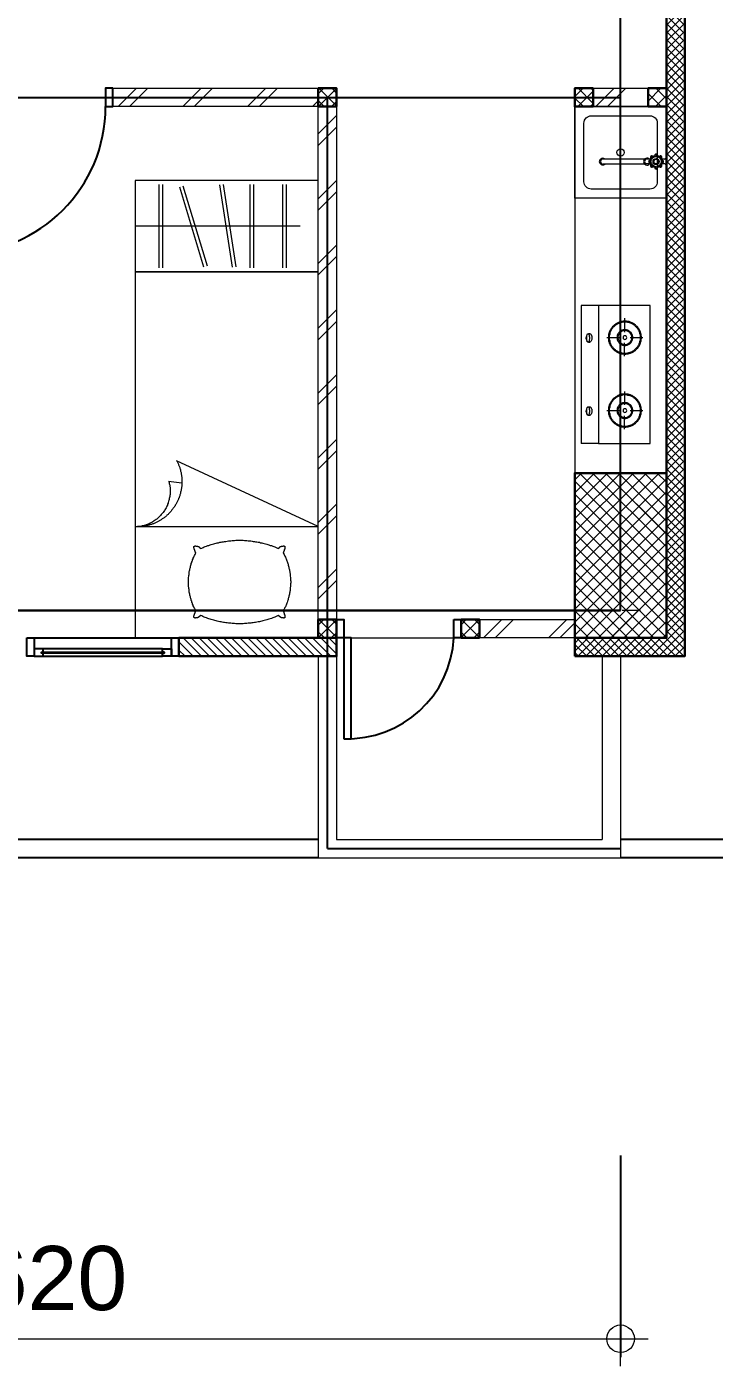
# Model space of a CAD drawing. Header units: millimetres. Extents: x -324 to 75, y -297 to 74.
# Drawn here: x -49.27 to -45.52, y -3.78 to 3.53 of the extents above; entities that cross this region are included whole.
import ezdxf

# ---------------------------------------------------------------- set-up
doc = ezdxf.new("R2010")
doc.units = ezdxf.units.MM
doc.linetypes.add('DASHDOT', pattern=[1, 0.5, -0.25, 0, -0.25])
doc.layers.get('defpoints').update_dxf_attribs({"color": 1})
for name, color, linetype, lineweight in [('ars', 11, 'Continuous', 0), ('KOL', 1, 'Continuous', 30), ('KOLOM', 4, 'Continuous', 9), ('lan', 7, 'Continuous', 15), ('NOT', 7, 'Continuous', 20), ('SANITAIR', 15, 'Continuous', 9), ('tem', 5, 'Continuous', 20), ('u', 6, 'Continuous', 20)]:
    doc.layers.add(name, color=color, linetype=linetype, lineweight=lineweight)
doc.layers.add('as', color=1, linetype='Continuous', plot=False)
doc.layers.add('Kusen', color=30, linetype='Continuous')
doc.styles.get("Standard").update_dxf_attribs({"font": 'arial.ttf'})
doc.dimstyles.new('sk-100', dxfattribs={"dimtxt": 0.35, "dimasz": 0.15, "dimexe": 0.1, "dimexo": 0, "dimgap": 0.15, "dimtad": 1, "dimdec": 0, "dimlfac": 100, "dimzin": 0, "dimdsep": 46, "dimtxsty": 'Standard', "dimblk": 'BULAT', "dimcen": 0.09, "dimclrd": 256, "dimclre": 256, "dimclrt": 256, "dimadec": 0, "dimazin": 0, "dimtfac": 1, "dimtdec": 0, "dimtofl": 0, "dimtmove": 0, "dimatfit": 3, "dimldrblk": 'BULAT', "dimfxl": 1, "dimtolj": 1, "dimtzin": 0, "dimlwd": -1, "dimarcsym": 0})

# ---------------------------------------------------------------- blocks, each defined once
blk = doc.blocks.new('k3')
at = {"layer": 'ars'}
h = blk.add_hatch(dxfattribs=at)
h.set_pattern_fill('_USER', color=256, scale=0.05, angle=45, double=1, pattern_type=0)
h.set_pattern_definition([(45, (0, -5.05), (-0.03535534, 0.03535534), []), (135, (0, -5.05), (-0.03535534, -0.03535534), [])])
h.paths.add_polyline_path([(-0.25, -0.45), (0.25, -0.45), (0.25, 0.45), (-0.25, 0.45)])
at = {"layer": 'KOL'}
blk.add_lwpolyline([(-0.25, -0.45), (0.25, -0.45), (0.25, 0.45), (-0.25, 0.45)], close=True, dxfattribs=at)
blk = doc.blocks.new('T. J2')
at = {"layer": 'Kusen'}
for p, q in [((-0.3692, 0.1), (0.2808, 0.1)), ((-0.4192, 0), (0.3308, 0)), ((0.2808, 0.06), (-0.3692, 0.06))]:
    blk.add_line(p, q, dxfattribs=at)
for points in [[(-0.4592, 0), (-0.4192, 0), (-0.4192, 0.1), (-0.4592, 0.1)], [(0.3308, 0), (0.3708, 0), (0.3708, 0.1), (0.3308, 0.1)]]:
    blk.add_lwpolyline(points, close=True, dxfattribs=at)
for points in [[(-0.3692, 0.0775), (-0.3692, 0.06), (-0.4192, 0.06), (-0.4192, 0.1), (-0.3692, 0.1), (-0.3692, 0.0825), (-0.3792, 0.0825), (-0.3792, 0.0775), (-0.3692, 0.0775)], [(0.2808, 0.0775), (0.2808, 0.06), (0.3308, 0.06), (0.3308, 0.1), (0.2808, 0.1), (0.2808, 0.0825), (0.2908, 0.0825), (0.2908, 0.0775), (0.2808, 0.0775)]]:
    blk.add_lwpolyline(points, dxfattribs=at)
at = {"layer": 'Kusen', "color": 141}
blk.add_lwpolyline([(-0.3792, 0.0775), (0.2908, 0.0775), (0.2908, 0.0825), (-0.3792, 0.0825)], close=True, dxfattribs=at)
blk = doc.blocks.new('K 10.10')
at = {"layer": 'ars'}
h = blk.add_hatch(dxfattribs=at)
h.set_pattern_fill('_USER', color=256, scale=0.05, angle=45, double=1, pattern_type=0)
h.set_pattern_definition([(45, (0, 0), (-0.035355339, 0.035355339), []), (135, (0, 0), (-0.035355339, -0.035355339), [])])
h.paths.add_polyline_path([(1560.5383, 1380.4069), (1560.6383, 1380.4069), (1560.6383, 1380.5069), (1560.5383, 1380.5069)])
at = {"layer": 'KOL'}
blk.add_lwpolyline([(1560.5383, 1380.4069), (1560.6383, 1380.4069), (1560.6383, 1380.5069), (1560.5383, 1380.5069)], close=True, dxfattribs=at)
blk = doc.blocks.new('P.60')
at = {"layer": 'Kusen'}
for points in [[(1472.8348, 997.5354), (1472.8748, 997.5354), (1472.8748, 997.4354), (1472.8348, 997.4354)], [(1473.4748, 997.5354), (1473.5148, 997.5354), (1473.5148, 997.4354), (1473.4748, 997.4354)], [(1472.8748, 996.8854), (1472.9148, 996.8854), (1472.9148, 997.4354), (1472.8748, 997.4354)]]:
    blk.add_lwpolyline(points, close=True, dxfattribs=at)
blk.add_arc((1472.8948, 997.4658), 0.5808, 268.02661, 356.99428, dxfattribs=at)
blk = doc.blocks.new('P.80')
at = {"layer": 'Kusen'}
for points in [[(-69.8094, -74.8368), (-69.7694, -74.8368), (-69.7694, -74.0368), (-69.8094, -74.0368)], [(-70.6094, -74.9368), (-70.5694, -74.9368), (-70.5694, -74.8368), (-70.6094, -74.8368)], [(-69.7694, -74.9368), (-69.7294, -74.9368), (-69.7294, -74.8368), (-69.7694, -74.8368)]]:
    blk.add_lwpolyline(points, close=True, dxfattribs=at)
blk.add_arc((-69.7694, -74.8368), 0.8, 90, 180, dxfattribs=at)
blk = doc.blocks.new('KRAN DPR ATAS')
for p, q in [((-0.0289, 0), (0.0289, 0)), ((-0.0289, 0), (-0.0289, -0.0021)), ((0.0289, 0), (0.0289, -0.0021)), ((-0.0275, -0.0035), (0.0275, -0.0035)), ((-0.0127, -0.0092), (-0.0127, -0.0252)), ((0.0127, -0.0092), (0.0127, -0.0252)), ((-0.014, -0.1188), (-0.014, -0.3457)), ((-0.0127, -0.0877), (-0.0127, -0.1101)), ((0.0127, -0.0877), (0.0127, -0.1101)), ((0.014, -0.1188), (0.014, -0.3457))]:
    blk.add_line(p, q)
for radius in [0.0338, 0.0279, 0.0166, 0.0138, 0.0123]:
    blk.add_circle((0, -0.0564), radius)
for centre, radius, start, end in [((-0.0338, -0.0564), 0.00706, 84.00203, 275.99797), ((-0.0315, -0.0564), 0.00706, 103.11888, 256.88112), ((-0.0239, -0.0326), 0.00706, 39.00203, 230.99797), ((-0.0222, -0.0342), 0.00706, 58.11888, 211.88112), ((-0.0275, -0.0021), 0.00141, 180, 270), ((-0.0183, -0.0092), 0.00564, 0, 90), ((-0.0009, -0.0214), 0.00884, 254.902, 254.902), ((0, -0.0227), 0.00706, 354.00203, 185.99797), ((0, -0.025), 0.00706, 13.11888, 166.88112), ((0.0183, -0.0092), 0.00564, 90, 180), ((0.0239, -0.0326), 0.00706, 309.00203, 140.99797), ((0.0222, -0.0342), 0.00706, 328.11888, 121.88112), ((0.0275, -0.0021), 0.00141, 270, 0), ((0.0338, -0.0564), 0.00706, 264.00203, 95.99797), ((0.0315, -0.0564), 0.00706, 283.11888, 76.88112), ((-0.0239, -0.0803), 0.00706, 129.00203, 320.99797), ((-0.0222, -0.0787), 0.00706, 148.11888, 301.88112), ((0, -0.1058), 0.0191, 134.71101, 45.28899), ((0, -0.1058), 0.0134, 198.67172, 270), ((0, -0.0902), 0.00706, 174.00203, 5.99797), ((0, -0.0879), 0.00706, 193.11888, 346.88112), ((0, -0.1058), 0.0134, 270, 341.32828), ((0.0239, -0.0803), 0.00706, 219.00203, 50.99797), ((0.0222, -0.0787), 0.00706, 238.11888, 31.88112), ((0, -0.3457), 0.0178, 141.82775, 38.17225), ((0, -0.3484), 0.0178, 175.66412, 4.33588), ((0, -0.3457), 0.014, 180, 0)]:
    blk.add_arc(centre, radius, start, end)
blk = doc.blocks.new('KOMPOR')
for points in [[(0, 0.3765), (0, -0.3765)], [(0.0944, 0.3765), (0, 0.3765)], [(0.3765, 0.3765), (0.0944, 0.3765)], [(0.0944, 0.3765), (0.0944, -0.3765)], [(0.3765, -0.3765), (0.3765, 0.3765)], [(0.2373, 0.3063), (0.2373, 0.2312)], [(0.0436, 0.2228), (0.0472, 0.2228), (0.0496, 0.2215), (0.0533, 0.2191), (0.0545, 0.2155), (0.0557, 0.2119), (0.0581, 0.2094), (0.0593, 0.2046), (0.0593, 0.1998), (0.0593, 0.1949), (0.0593, 0.1901), (0.0569, 0.1864), (0.0557, 0.1828), (0.0533, 0.1792), (0.0508, 0.178), (0.0484, 0.1755), (0.046, 0.1743), (0.0424, 0.1743), (0.04, 0.1755), (0.0375, 0.178), (0.0339, 0.1792), (0.0327, 0.1828), (0.0315, 0.1864), (0.0291, 0.1901), (0.0278, 0.1949), (0.0278, 0.1998), (0.0291, 0.2046), (0.0303, 0.2094), (0.0315, 0.2119), (0.0339, 0.2155), (0.0351, 0.2191), (0.0375, 0.2215), (0.0412, 0.2228), (0.0436, 0.2228)], [(0.0375, 0.2215), (0.04, 0.2215), (0.04, 0.2203), (0.0424, 0.2179), (0.0436, 0.2155), (0.0448, 0.2119), (0.0448, 0.2082), (0.046, 0.2034), (0.046, 0.1998), (0.046, 0.1961), (0.046, 0.1913), (0.0448, 0.1877), (0.0436, 0.184), (0.0436, 0.1816), (0.0412, 0.178), (0.04, 0.1768), (0.0387, 0.1755), (0.0375, 0.1755), (0.0351, 0.1768), (0.0339, 0.178), (0.0327, 0.1816), (0.0315, 0.184), (0.0315, 0.1877), (0.0303, 0.1913), (0.0303, 0.1961), (0.0303, 0.1998), (0.0303, 0.2034), (0.0315, 0.2082), (0.0315, 0.2119), (0.0327, 0.2155), (0.0339, 0.2179), (0.0351, 0.2203), (0.0363, 0.2215), (0.0375, 0.2215)], [(0.2385, 0.2906), (0.2337, 0.2906), (0.23, 0.2906), (0.2252, 0.2893), (0.2203, 0.2893), (0.2167, 0.2881), (0.2119, 0.2869), (0.2082, 0.2857), (0.2034, 0.2833), (0.1998, 0.2821), (0.1961, 0.2797), (0.1925, 0.2772), (0.1889, 0.276), (0.1852, 0.2724), (0.1816, 0.27), (0.178, 0.2676), (0.1755, 0.2639), (0.1719, 0.2615), (0.1695, 0.2579), (0.1671, 0.2542), (0.1634, 0.2506), (0.1622, 0.247), (0.1598, 0.2433), (0.1574, 0.2397), (0.1562, 0.2361), (0.1538, 0.2312), (0.1525, 0.2276), (0.1513, 0.2228), (0.1501, 0.2191), (0.1501, 0.2143), (0.1489, 0.2094), (0.1489, 0.2058), (0.1489, 0.201), (0.1489, 0.1961), (0.1489, 0.1913), (0.1501, 0.1864), (0.1501, 0.1828), (0.1513, 0.178), (0.1525, 0.1743), (0.1538, 0.1695), (0.1562, 0.1659), (0.1574, 0.161), (0.1598, 0.1574), (0.1622, 0.1538), (0.1634, 0.1501), (0.1671, 0.1465), (0.1695, 0.1429), (0.1719, 0.1404), (0.1755, 0.1368), (0.178, 0.1344), (0.1816, 0.1308), (0.1852, 0.1283), (0.1889, 0.1259), (0.1925, 0.1235), (0.1961, 0.1211), (0.1998, 0.1199), (0.2034, 0.1174), (0.2082, 0.1162), (0.2119, 0.115), (0.2167, 0.1138), (0.2203, 0.1126), (0.2252, 0.1114), (0.23, 0.1114), (0.2337, 0.1102), (0.2385, 0.1102), (0.2433, 0.1102), (0.2482, 0.1114), (0.253, 0.1114), (0.2567, 0.1126), (0.2615, 0.1138), (0.2651, 0.115), (0.27, 0.1162), (0.2736, 0.1174), (0.2785, 0.1199), (0.2821, 0.1211), (0.2857, 0.1235), (0.2893, 0.1259), (0.293, 0.1283), (0.2966, 0.1308), (0.299, 0.1344), (0.3027, 0.1368), (0.3051, 0.1404), (0.3087, 0.1429), (0.3111, 0.1465), (0.3136, 0.1501), (0.316, 0.1538), (0.3184, 0.1574), (0.3196, 0.161), (0.322, 0.1659), (0.3232, 0.1695), (0.3245, 0.1743), (0.3257, 0.178), (0.3269, 0.1828), (0.3281, 0.1864), (0.3281, 0.1913), (0.3293, 0.1961), (0.3293, 0.201), (0.3293, 0.2058), (0.3281, 0.2094), (0.3281, 0.2143), (0.3269, 0.2191), (0.3257, 0.2228), (0.3245, 0.2276), (0.3232, 0.2312), (0.322, 0.2361), (0.3196, 0.2397), (0.3184, 0.2433), (0.316, 0.247), (0.3136, 0.2506), (0.3111, 0.2542), (0.3087, 0.2579), (0.3051, 0.2615), (0.3027, 0.2639), (0.299, 0.2676), (0.2966, 0.27), (0.293, 0.2724), (0.2893, 0.276), (0.2857, 0.2772), (0.2821, 0.2797), (0.2785, 0.2821), (0.2736, 0.2833), (0.27, 0.2857), (0.2651, 0.2869), (0.2615, 0.2881), (0.2567, 0.2893), (0.253, 0.2893), (0.2482, 0.2906), (0.2433, 0.2906), (0.2385, 0.2906)], [(0.2385, 0.2857), (0.2349, 0.2857), (0.23, 0.2857), (0.2264, 0.2845), (0.2215, 0.2833), (0.2179, 0.2833), (0.2131, 0.2821), (0.2094, 0.2809), (0.2058, 0.2785), (0.2022, 0.2772), (0.1985, 0.2748), (0.1949, 0.2736), (0.1913, 0.2712), (0.1877, 0.2688), (0.1852, 0.2663), (0.1816, 0.2639), (0.1792, 0.2603), (0.1755, 0.2579), (0.1731, 0.2542), (0.1707, 0.2518), (0.1683, 0.2482), (0.1659, 0.2446), (0.1646, 0.2409), (0.1622, 0.2373), (0.161, 0.2337), (0.1586, 0.23), (0.1574, 0.2264), (0.1562, 0.2215), (0.1562, 0.2179), (0.155, 0.2131), (0.1538, 0.2094), (0.1538, 0.2046), (0.1538, 0.201), (0.1538, 0.1961), (0.1538, 0.1925), (0.155, 0.1877), (0.1562, 0.184), (0.1562, 0.1792), (0.1574, 0.1755), (0.1586, 0.1719), (0.161, 0.1671), (0.1622, 0.1634), (0.1646, 0.1598), (0.1659, 0.1562), (0.1683, 0.1525), (0.1707, 0.1501), (0.1731, 0.1465), (0.1755, 0.1441), (0.1792, 0.1404), (0.1816, 0.138), (0.1852, 0.1356), (0.1877, 0.132), (0.1913, 0.1308), (0.1949, 0.1283), (0.1985, 0.1259), (0.2022, 0.1235), (0.2058, 0.1223), (0.2094, 0.1211), (0.2131, 0.1199), (0.2179, 0.1186), (0.2215, 0.1174), (0.2264, 0.1162), (0.23, 0.1162), (0.2349, 0.1162), (0.2385, 0.1162), (0.2433, 0.1162), (0.247, 0.1162), (0.2518, 0.1162), (0.2554, 0.1174), (0.2603, 0.1186), (0.2639, 0.1199), (0.2676, 0.1211), (0.2724, 0.1223), (0.276, 0.1235), (0.2797, 0.1259), (0.2833, 0.1283), (0.2869, 0.1308), (0.2893, 0.132), (0.293, 0.1356), (0.2954, 0.138), (0.299, 0.1404), (0.3015, 0.1441), (0.3039, 0.1465), (0.3075, 0.1501), (0.3087, 0.1525), (0.3111, 0.1562), (0.3136, 0.1598), (0.316, 0.1634), (0.3172, 0.1671), (0.3184, 0.1719), (0.3196, 0.1755), (0.3208, 0.1792), (0.322, 0.184), (0.3232, 0.1877), (0.3232, 0.1925), (0.3232, 0.1961), (0.3232, 0.201), (0.3232, 0.2046), (0.3232, 0.2094), (0.3232, 0.2131), (0.322, 0.2179), (0.3208, 0.2215), (0.3196, 0.2264), (0.3184, 0.23), (0.3172, 0.2337), (0.316, 0.2373), (0.3136, 0.2409), (0.3111, 0.2446), (0.3087, 0.2482), (0.3075, 0.2518), (0.3039, 0.2542), (0.3015, 0.2579), (0.299, 0.2603), (0.2954, 0.2639), (0.293, 0.2663), (0.2893, 0.2688), (0.2869, 0.2712), (0.2833, 0.2736), (0.2797, 0.2748), (0.276, 0.2772), (0.2724, 0.2785), (0.2676, 0.2809), (0.2639, 0.2821), (0.2603, 0.2833), (0.2554, 0.2833), (0.2518, 0.2845), (0.247, 0.2857), (0.2433, 0.2857), (0.2385, 0.2857)], [(0.2385, 0.2433), (0.2349, 0.2433), (0.23, 0.2433), (0.2264, 0.2421), (0.2215, 0.2409), (0.2179, 0.2385), (0.2143, 0.2361), (0.2119, 0.2337), (0.2082, 0.2312), (0.2058, 0.2276), (0.2034, 0.2252), (0.201, 0.2215), (0.1985, 0.2179), (0.1973, 0.2131), (0.1961, 0.2094), (0.1961, 0.2046), (0.1961, 0.201), (0.1961, 0.1961), (0.1961, 0.1925), (0.1973, 0.1877), (0.1985, 0.184), (0.201, 0.1804), (0.2034, 0.1768), (0.2058, 0.1731), (0.2082, 0.1707), (0.2119, 0.1671), (0.2143, 0.1646), (0.2179, 0.1622), (0.2215, 0.161), (0.2264, 0.1598), (0.23, 0.1586), (0.2349, 0.1574), (0.2385, 0.1574), (0.2433, 0.1574), (0.247, 0.1586), (0.2518, 0.1598), (0.2554, 0.161), (0.2591, 0.1622), (0.2627, 0.1646), (0.2663, 0.1671), (0.2688, 0.1707), (0.2724, 0.1731), (0.2748, 0.1768), (0.2772, 0.1804), (0.2785, 0.184), (0.2797, 0.1877), (0.2809, 0.1925), (0.2821, 0.1961), (0.2821, 0.201), (0.2821, 0.2046), (0.2809, 0.2094), (0.2797, 0.2131), (0.2785, 0.2179), (0.2772, 0.2215), (0.2748, 0.2252), (0.2724, 0.2276), (0.2688, 0.2312), (0.2663, 0.2337), (0.2627, 0.2361), (0.2591, 0.2385), (0.2554, 0.2409), (0.2518, 0.2421), (0.247, 0.2433), (0.2433, 0.2433), (0.2385, 0.2433)], [(0.2385, 0.2385), (0.2349, 0.2385), (0.2312, 0.2373), (0.2276, 0.2373), (0.224, 0.2361), (0.2203, 0.2337), (0.2179, 0.2324), (0.2143, 0.23), (0.2119, 0.2276), (0.2094, 0.2252), (0.207, 0.2215), (0.2058, 0.2191), (0.2034, 0.2155), (0.2022, 0.2119), (0.2022, 0.2082), (0.201, 0.2046), (0.201, 0.201), (0.201, 0.1973), (0.2022, 0.1925), (0.2022, 0.1889), (0.2034, 0.1864), (0.2058, 0.1828), (0.207, 0.1792), (0.2094, 0.1768), (0.2119, 0.1743), (0.2143, 0.1719), (0.2179, 0.1695), (0.2203, 0.1671), (0.224, 0.1659), (0.2276, 0.1646), (0.2312, 0.1634), (0.2349, 0.1634), (0.2385, 0.1622), (0.2421, 0.1634), (0.247, 0.1634), (0.2506, 0.1646), (0.253, 0.1659), (0.2567, 0.1671), (0.2603, 0.1695), (0.2627, 0.1719), (0.2651, 0.1743), (0.2676, 0.1768), (0.27, 0.1792), (0.2724, 0.1828), (0.2736, 0.1864), (0.2748, 0.1889), (0.276, 0.1925), (0.276, 0.1973), (0.2772, 0.201), (0.276, 0.2046), (0.276, 0.2082), (0.2748, 0.2119), (0.2736, 0.2155), (0.2724, 0.2191), (0.27, 0.2215), (0.2676, 0.2252), (0.2651, 0.2276), (0.2627, 0.23), (0.2603, 0.2324), (0.2567, 0.2337), (0.253, 0.2361), (0.2506, 0.2373), (0.247, 0.2373), (0.2421, 0.2385), (0.2385, 0.2385)], [(0.1404, 0.201), (0.207, 0.201)], [(0.2385, 0.2107), (0.2349, 0.2094), (0.2312, 0.2082), (0.23, 0.2046), (0.2288, 0.201), (0.23, 0.1961), (0.2312, 0.1937), (0.2349, 0.1913), (0.2385, 0.1901), (0.2433, 0.1913), (0.2458, 0.1937), (0.2482, 0.1961), (0.2494, 0.201), (0.2482, 0.2046), (0.2458, 0.2082), (0.2433, 0.2094), (0.2385, 0.2107)], [(0.2373, 0.0993), (0.2373, 0.1719)], [(0.3366, 0.1998), (0.2676, 0.1998)], [(0.2385, -0.1077), (0.2337, -0.1077), (0.23, -0.1077), (0.2252, -0.109), (0.2203, -0.109), (0.2167, -0.1102), (0.2119, -0.1114), (0.2082, -0.1126), (0.2034, -0.115), (0.1998, -0.1162), (0.1961, -0.1186), (0.1925, -0.1211), (0.1889, -0.1235), (0.1852, -0.1259), (0.1816, -0.1283), (0.178, -0.1308), (0.1755, -0.1344), (0.1719, -0.1368), (0.1695, -0.1404), (0.1671, -0.1441), (0.1634, -0.1477), (0.1622, -0.1513), (0.1598, -0.155), (0.1574, -0.1586), (0.1562, -0.1622), (0.1538, -0.1671), (0.1525, -0.1707), (0.1513, -0.1755), (0.1501, -0.1792), (0.1501, -0.184), (0.1489, -0.1889), (0.1489, -0.1925), (0.1489, -0.1973), (0.1489, -0.2022), (0.1489, -0.207), (0.1501, -0.2119), (0.1501, -0.2155), (0.1513, -0.2203), (0.1525, -0.224), (0.1538, -0.2288), (0.1562, -0.2324), (0.1574, -0.2373), (0.1598, -0.2409), (0.1622, -0.2446), (0.1634, -0.2482), (0.1671, -0.2518), (0.1695, -0.2554), (0.1719, -0.2579), (0.1755, -0.2615), (0.178, -0.2639), (0.1816, -0.2676), (0.1852, -0.27), (0.1889, -0.2724), (0.1925, -0.2748), (0.1961, -0.2772), (0.1998, -0.2785), (0.2034, -0.2809), (0.2082, -0.2821), (0.2119, -0.2833), (0.2167, -0.2845), (0.2203, -0.2857), (0.2252, -0.2869), (0.23, -0.2869), (0.2337, -0.2881), (0.2385, -0.2881), (0.2433, -0.2881), (0.2482, -0.2869), (0.253, -0.2869), (0.2567, -0.2857), (0.2615, -0.2845), (0.2651, -0.2833), (0.27, -0.2821), (0.2736, -0.2809), (0.2785, -0.2785), (0.2821, -0.2772), (0.2857, -0.2748), (0.2893, -0.2724), (0.293, -0.27), (0.2966, -0.2676), (0.299, -0.2639), (0.3027, -0.2615), (0.3051, -0.2579), (0.3087, -0.2554), (0.3111, -0.2518), (0.3136, -0.2482), (0.316, -0.2446), (0.3184, -0.2409), (0.3196, -0.2373), (0.322, -0.2324), (0.3232, -0.2288), (0.3245, -0.224), (0.3257, -0.2203), (0.3269, -0.2155), (0.3281, -0.2119), (0.3281, -0.207), (0.3293, -0.2022), (0.3293, -0.1973), (0.3293, -0.1925), (0.3281, -0.1889), (0.3281, -0.184), (0.3269, -0.1792), (0.3257, -0.1755), (0.3245, -0.1707), (0.3232, -0.1671), (0.322, -0.1622), (0.3196, -0.1586), (0.3184, -0.155), (0.316, -0.1513), (0.3136, -0.1477), (0.3111, -0.1441), (0.3087, -0.1404), (0.3051, -0.1368), (0.3027, -0.1344), (0.299, -0.1308), (0.2966, -0.1283), (0.293, -0.1259), (0.2893, -0.1235), (0.2857, -0.1211), (0.2821, -0.1186), (0.2785, -0.1162), (0.2736, -0.115), (0.27, -0.1126), (0.2651, -0.1114), (0.2615, -0.1102), (0.2567, -0.109), (0.253, -0.109), (0.2482, -0.1077), (0.2433, -0.1077), (0.2385, -0.1077)], [(0.2385, -0.1126), (0.2349, -0.1126), (0.23, -0.1126), (0.2264, -0.1138), (0.2215, -0.115), (0.2179, -0.115), (0.2131, -0.1162), (0.2094, -0.1174), (0.2058, -0.1199), (0.2022, -0.1211), (0.1985, -0.1235), (0.1949, -0.1247), (0.1913, -0.1271), (0.1877, -0.1295), (0.1852, -0.132), (0.1816, -0.1344), (0.1792, -0.138), (0.1755, -0.1404), (0.1731, -0.1441), (0.1707, -0.1465), (0.1683, -0.1501), (0.1659, -0.1538), (0.1646, -0.1574), (0.1622, -0.161), (0.161, -0.1646), (0.1586, -0.1683), (0.1574, -0.1719), (0.1562, -0.1768), (0.1562, -0.1804), (0.155, -0.1852), (0.1538, -0.1889), (0.1538, -0.1937), (0.1538, -0.1973), (0.1538, -0.2022), (0.1538, -0.2058), (0.155, -0.2107), (0.1562, -0.2143), (0.1562, -0.2191), (0.1574, -0.2228), (0.1586, -0.2264), (0.161, -0.2312), (0.1622, -0.2349), (0.1646, -0.2385), (0.1659, -0.2421), (0.1683, -0.2458), (0.1707, -0.2482), (0.1731, -0.2518), (0.1755, -0.2554), (0.1792, -0.2579), (0.1816, -0.2603), (0.1852, -0.2627), (0.1877, -0.2663), (0.1913, -0.2688), (0.1949, -0.27), (0.1985, -0.2724), (0.2022, -0.2748), (0.2058, -0.276), (0.2094, -0.2772), (0.2131, -0.2785), (0.2179, -0.2797), (0.2215, -0.2809), (0.2264, -0.2821), (0.23, -0.2821), (0.2349, -0.2821), (0.2385, -0.2833), (0.2433, -0.2821), (0.247, -0.2821), (0.2518, -0.2821), (0.2554, -0.2809), (0.2603, -0.2797), (0.2639, -0.2785), (0.2676, -0.2772), (0.2724, -0.276), (0.276, -0.2748), (0.2797, -0.2724), (0.2833, -0.27), (0.2869, -0.2688), (0.2893, -0.2663), (0.293, -0.2627), (0.2954, -0.2603), (0.299, -0.2579), (0.3015, -0.2554), (0.3039, -0.2518), (0.3075, -0.2482), (0.3087, -0.2458), (0.3111, -0.2421), (0.3136, -0.2385), (0.316, -0.2349), (0.3172, -0.2312), (0.3184, -0.2264), (0.3196, -0.2228), (0.3208, -0.2191), (0.322, -0.2143), (0.3232, -0.2107), (0.3232, -0.2058), (0.3232, -0.2022), (0.3232, -0.1973), (0.3232, -0.1937), (0.3232, -0.1889), (0.3232, -0.1852), (0.322, -0.1804), (0.3208, -0.1768), (0.3196, -0.1719), (0.3184, -0.1683), (0.3172, -0.1646), (0.316, -0.161), (0.3136, -0.1574), (0.3111, -0.1538), (0.3087, -0.1501), (0.3075, -0.1465), (0.3039, -0.1441), (0.3015, -0.1404), (0.299, -0.138), (0.2954, -0.1344), (0.293, -0.132), (0.2893, -0.1295), (0.2869, -0.1271), (0.2833, -0.1247), (0.2797, -0.1235), (0.276, -0.1211), (0.2724, -0.1199), (0.2676, -0.1174), (0.2639, -0.1162), (0.2603, -0.115), (0.2554, -0.115), (0.2518, -0.1138), (0.247, -0.1126), (0.2433, -0.1126), (0.2385, -0.1126)], [(0.2373, -0.0932), (0.2373, -0.1671)], [(0.0436, -0.1768), (0.0472, -0.1768), (0.0496, -0.178), (0.0533, -0.1804), (0.0545, -0.1828), (0.0557, -0.1864), (0.0581, -0.1901), (0.0593, -0.1949), (0.0593, -0.1985), (0.0593, -0.2034), (0.0593, -0.2082), (0.0569, -0.2119), (0.0557, -0.2167), (0.0533, -0.2191), (0.0508, -0.2215), (0.0484, -0.224), (0.046, -0.224), (0.0424, -0.224), (0.04, -0.224), (0.0375, -0.2215), (0.0339, -0.2191), (0.0327, -0.2167), (0.0315, -0.2119), (0.0291, -0.2082), (0.0278, -0.2034), (0.0278, -0.1985), (0.0291, -0.1949), (0.0303, -0.1901), (0.0315, -0.1864), (0.0339, -0.1828), (0.0351, -0.1804), (0.0375, -0.178), (0.0412, -0.1768), (0.0436, -0.1768)], [(0.0375, -0.1768), (0.04, -0.178), (0.04, -0.1792), (0.0424, -0.1804), (0.0436, -0.1828), (0.0448, -0.1864), (0.0448, -0.1901), (0.046, -0.1949), (0.046, -0.1985), (0.046, -0.2034), (0.046, -0.2082), (0.0448, -0.2107), (0.0436, -0.2155), (0.0436, -0.2179), (0.0412, -0.2203), (0.04, -0.2228), (0.0387, -0.2228), (0.0375, -0.2228), (0.0351, -0.2228), (0.0339, -0.2203), (0.0327, -0.2179), (0.0315, -0.2155), (0.0315, -0.2107), (0.0303, -0.2082), (0.0303, -0.2034), (0.0303, -0.1985), (0.0303, -0.1949), (0.0315, -0.1901), (0.0315, -0.1864), (0.0327, -0.1828), (0.0339, -0.1804), (0.0351, -0.1792), (0.0363, -0.178), (0.0375, -0.1768)], [(0.1404, -0.1973), (0.207, -0.1973)], [(0.2385, -0.155), (0.2349, -0.155), (0.23, -0.155), (0.2264, -0.1562), (0.2215, -0.1574), (0.2179, -0.1598), (0.2143, -0.1622), (0.2119, -0.1646), (0.2082, -0.1671), (0.2058, -0.1707), (0.2034, -0.1731), (0.201, -0.1768), (0.1985, -0.1804), (0.1973, -0.1852), (0.1961, -0.1889), (0.1961, -0.1937), (0.1961, -0.1973), (0.1961, -0.2022), (0.1961, -0.207), (0.1973, -0.2107), (0.1985, -0.2143), (0.201, -0.2179), (0.2034, -0.2215), (0.2058, -0.2252), (0.2082, -0.2288), (0.2119, -0.2312), (0.2143, -0.2337), (0.2179, -0.2361), (0.2215, -0.2373), (0.2264, -0.2385), (0.23, -0.2397), (0.2349, -0.2409), (0.2385, -0.2409), (0.2433, -0.2409), (0.247, -0.2397), (0.2518, -0.2385), (0.2554, -0.2373), (0.2591, -0.2361), (0.2627, -0.2337), (0.2663, -0.2312), (0.2688, -0.2288), (0.2724, -0.2252), (0.2748, -0.2215), (0.2772, -0.2179), (0.2785, -0.2143), (0.2797, -0.2107), (0.2809, -0.207), (0.2821, -0.2022), (0.2821, -0.1973), (0.2821, -0.1937), (0.2809, -0.1889), (0.2797, -0.1852), (0.2785, -0.1804), (0.2772, -0.1768), (0.2748, -0.1731), (0.2724, -0.1707), (0.2688, -0.1671), (0.2663, -0.1646), (0.2627, -0.1622), (0.2591, -0.1598), (0.2554, -0.1574), (0.2518, -0.1562), (0.247, -0.155), (0.2433, -0.155), (0.2385, -0.155)], [(0.2385, -0.1598), (0.2349, -0.1598), (0.2312, -0.161), (0.2276, -0.161), (0.224, -0.1622), (0.2203, -0.1646), (0.2179, -0.1659), (0.2143, -0.1683), (0.2119, -0.1707), (0.2094, -0.1731), (0.207, -0.1768), (0.2058, -0.1792), (0.2034, -0.1828), (0.2022, -0.1864), (0.2022, -0.1901), (0.201, -0.1937), (0.201, -0.1973), (0.201, -0.2022), (0.2022, -0.2058), (0.2022, -0.2094), (0.2034, -0.2131), (0.2058, -0.2155), (0.207, -0.2191), (0.2094, -0.2215), (0.2119, -0.224), (0.2143, -0.2264), (0.2179, -0.2288), (0.2203, -0.2312), (0.224, -0.2324), (0.2276, -0.2337), (0.2312, -0.2349), (0.2349, -0.2349), (0.2385, -0.2361), (0.2421, -0.2349), (0.247, -0.2349), (0.2506, -0.2337), (0.253, -0.2324), (0.2567, -0.2312), (0.2603, -0.2288), (0.2627, -0.2264), (0.2651, -0.224), (0.2676, -0.2215), (0.27, -0.2191), (0.2724, -0.2155), (0.2736, -0.2131), (0.2748, -0.2094), (0.276, -0.2058), (0.276, -0.2022), (0.2772, -0.1973), (0.276, -0.1937), (0.276, -0.1901), (0.2748, -0.1864), (0.2736, -0.1828), (0.2724, -0.1792), (0.27, -0.1768), (0.2676, -0.1731), (0.2651, -0.1707), (0.2627, -0.1683), (0.2603, -0.1659), (0.2567, -0.1646), (0.253, -0.1622), (0.2506, -0.161), (0.247, -0.161), (0.2421, -0.1598), (0.2385, -0.1598)], [(0.2385, -0.1877), (0.2349, -0.1889), (0.2312, -0.1901), (0.23, -0.1937), (0.2288, -0.1973), (0.23, -0.2022), (0.2312, -0.2046), (0.2349, -0.207), (0.2385, -0.2082), (0.2433, -0.207), (0.2458, -0.2046), (0.2482, -0.2022), (0.2494, -0.1973), (0.2482, -0.1937), (0.2458, -0.1901), (0.2433, -0.1889), (0.2385, -0.1877)], [(0.3366, -0.1985), (0.2676, -0.1985)], [(0.2373, -0.299), (0.2373, -0.2264)], [(0.0944, -0.3765), (0, -0.3765)], [(0.0944, -0.3765), (0.3765, -0.3765)]]:
    blk.add_lwpolyline(points)
blk = doc.blocks.new('BED2')
blk.add_lwpolyline([(-0.4994, 1.9988), (0.4994, 1.9988), (0.4994, 0), (-0.4994, 0)], close=True)
for points in [[(0.4994, 1.9988), (0.4994, 0)], [(0.2827, 1.8765), (0.2766, 1.8789), (0.2706, 1.8826), (0.2633, 1.885), (0.2573, 1.8874), (0.2512, 1.8898), (0.2439, 1.8923), (0.2379, 1.8947), (0.2306, 1.8959), (0.2246, 1.8983), (0.2185, 1.9007), (0.2113, 1.9019), (0.2052, 1.9044), (0.1979, 1.9056), (0.1919, 1.9068), (0.1846, 1.9092), (0.1786, 1.9104), (0.1713, 1.9116), (0.1653, 1.9128), (0.158, 1.914), (0.1519, 1.9153), (0.1447, 1.9165), (0.1374, 1.9165), (0.1314, 1.9177), (0.1241, 1.9189), (0.118, 1.9189), (0.1108, 1.9201), (0.1047, 1.9201), (0.0975, 1.9201), (0.0902, 1.9213), (0.0841, 1.9213), (0.0769, 1.9213), (0.0708, 1.9213), (0.0636, 1.9213), (0.0563, 1.9213), (0.0502, 1.9213), (0.043, 1.9201), (0.0369, 1.9201), (0.0297, 1.9201), (0.0224, 1.9189), (0.0163, 1.9189), (0.0091, 1.9177), (0.003, 1.9165), (-0.0042, 1.9165), (-0.0115, 1.9153), (-0.0176, 1.914), (-0.0248, 1.9128), (-0.0309, 1.9116), (-0.0381, 1.9104), (-0.0442, 1.9092), (-0.0515, 1.9068), (-0.0575, 1.9056), (-0.0648, 1.9044), (-0.0708, 1.9019), (-0.0781, 1.9007), (-0.0841, 1.8983), (-0.0902, 1.8959), (-0.0975, 1.8947), (-0.1035, 1.8923), (-0.1108, 1.8898), (-0.1168, 1.8874), (-0.1229, 1.885), (-0.1301, 1.8826), (-0.1362, 1.8789), (-0.1423, 1.8765)], [(-0.1677, 1.8523), (-0.1701, 1.8475), (-0.1725, 1.8426), (-0.1749, 1.8378), (-0.1774, 1.8329), (-0.1798, 1.8293), (-0.1822, 1.8245), (-0.1834, 1.8196), (-0.1858, 1.8148), (-0.187, 1.8099), (-0.1895, 1.8051), (-0.1907, 1.799), (-0.1931, 1.7942), (-0.1943, 1.7893), (-0.1955, 1.7845), (-0.1967, 1.7797), (-0.1979, 1.7748), (-0.1992, 1.77), (-0.2004, 1.7651), (-0.2016, 1.7591), (-0.2028, 1.7542), (-0.204, 1.7494), (-0.204, 1.7446), (-0.2052, 1.7397), (-0.2052, 1.7349), (-0.2064, 1.7288), (-0.2064, 1.724), (-0.2076, 1.7191), (-0.2076, 1.7143), (-0.2076, 1.7082), (-0.2076, 1.7034), (-0.2076, 1.6985), (-0.2088, 1.6937), (-0.2076, 1.6877), (-0.2076, 1.6828), (-0.2076, 1.678), (-0.2076, 1.6731), (-0.2076, 1.6683), (-0.2064, 1.6622), (-0.2064, 1.6574), (-0.2052, 1.6525), (-0.2052, 1.6477), (-0.204, 1.6429), (-0.204, 1.6368), (-0.2028, 1.632), (-0.2016, 1.6271), (-0.2004, 1.6223), (-0.1992, 1.6174), (-0.1979, 1.6126), (-0.1967, 1.6065), (-0.1955, 1.6017), (-0.1943, 1.5969), (-0.1931, 1.592), (-0.1907, 1.5872), (-0.1895, 1.5823), (-0.187, 1.5775), (-0.1858, 1.5726), (-0.1834, 1.5678), (-0.1822, 1.563), (-0.1798, 1.5581), (-0.1774, 1.5533), (-0.1749, 1.5484), (-0.1725, 1.5436), (-0.1701, 1.5387), (-0.1677, 1.5339)], [(-0.1435, 1.8765), (-0.1435, 1.8765), (-0.1435, 1.8765), (-0.1447, 1.8765), (-0.1447, 1.8777), (-0.1447, 1.8789), (-0.1471, 1.8789), (-0.1471, 1.8814), (-0.1495, 1.8814), (-0.1495, 1.8826), (-0.1495, 1.8826), (-0.1495, 1.8838), (-0.1519, 1.8838), (-0.1519, 1.8862), (-0.1556, 1.8862), (-0.1556, 1.8874), (-0.158, 1.8874), (-0.158, 1.8886), (-0.1592, 1.8886), (-0.1592, 1.8886), (-0.1689, 1.8886), (-0.1689, 1.8898), (-0.1701, 1.8898), (-0.1701, 1.891), (-0.1737, 1.891), (-0.1737, 1.8898), (-0.1737, 1.8898), (-0.1737, 1.8886), (-0.1774, 1.8886), (-0.1774, 1.8886), (-0.1774, 1.8886), (-0.1774, 1.8862), (-0.1786, 1.8862), (-0.1786, 1.8789), (-0.1774, 1.8789), (-0.1774, 1.8765), (-0.1774, 1.8765), (-0.1774, 1.8729), (-0.1762, 1.8729), (-0.1762, 1.8705), (-0.1749, 1.8705), (-0.1749, 1.868), (-0.1737, 1.868), (-0.1737, 1.8668), (-0.1737, 1.8668), (-0.1737, 1.8632), (-0.1725, 1.8632), (-0.1725, 1.8608), (-0.1713, 1.8608), (-0.1713, 1.8571), (-0.1713, 1.8571), (-0.1713, 1.8559), (-0.1701, 1.8559), (-0.1701, 1.8547), (-0.1689, 1.8547), (-0.1689, 1.8523), (-0.1677, 1.8523)], [(0.3081, 1.8523), (0.3081, 1.8523), (0.3081, 1.8547), (0.3093, 1.8547), (0.3093, 1.8559), (0.3105, 1.8559), (0.3105, 1.8571), (0.3117, 1.8571), (0.3117, 1.8608), (0.3117, 1.8608), (0.3117, 1.8632), (0.313, 1.8632), (0.313, 1.8668), (0.3142, 1.8668), (0.3142, 1.868), (0.3142, 1.868), (0.3142, 1.8705), (0.3154, 1.8705), (0.3154, 1.8729), (0.3166, 1.8729), (0.3166, 1.8765), (0.3178, 1.8765), (0.3178, 1.8789), (0.3178, 1.8789), (0.3178, 1.8862), (0.3178, 1.8862), (0.3178, 1.8886), (0.3166, 1.8886), (0.3166, 1.8886), (0.3142, 1.8886), (0.3142, 1.8898), (0.313, 1.8898), (0.313, 1.891), (0.3093, 1.891), (0.3093, 1.8898), (0.3081, 1.8898), (0.3081, 1.8886), (0.2996, 1.8886), (0.2996, 1.8886), (0.2972, 1.8886), (0.2972, 1.8874), (0.296, 1.8874), (0.296, 1.8862), (0.2924, 1.8862), (0.2924, 1.8838), (0.29, 1.8838), (0.29, 1.8826), (0.2887, 1.8826), (0.2887, 1.8814), (0.2863, 1.8814), (0.2863, 1.8789), (0.2851, 1.8789), (0.2851, 1.8777), (0.2839, 1.8777), (0.2839, 1.8765), (0.2839, 1.8765), (0.2839, 1.8765), (0.2827, 1.8765)], [(0.3081, 1.5339), (0.3105, 1.5387), (0.313, 1.5436), (0.3154, 1.5484), (0.3178, 1.5533), (0.3202, 1.5581), (0.3226, 1.563), (0.3238, 1.5678), (0.3263, 1.5726), (0.3275, 1.5775), (0.3299, 1.5823), (0.3311, 1.5872), (0.3335, 1.592), (0.3347, 1.5969), (0.336, 1.6017), (0.3372, 1.6065), (0.3384, 1.6126), (0.3396, 1.6174), (0.3408, 1.6223), (0.342, 1.6271), (0.3432, 1.632), (0.3444, 1.6368), (0.3444, 1.6429), (0.3456, 1.6477), (0.3456, 1.6525), (0.3469, 1.6574), (0.3469, 1.6622), (0.3481, 1.6683), (0.3481, 1.6731), (0.3481, 1.678), (0.3481, 1.6828), (0.3493, 1.6889), (0.3493, 1.6937), (0.3493, 1.6985), (0.3481, 1.7034), (0.3481, 1.7082), (0.3481, 1.7143), (0.3481, 1.7191), (0.3469, 1.724), (0.3469, 1.7288), (0.3456, 1.7349), (0.3456, 1.7397), (0.3444, 1.7446), (0.3444, 1.7494), (0.3432, 1.7542), (0.342, 1.7591), (0.3408, 1.7651), (0.3396, 1.77), (0.3384, 1.7748), (0.3372, 1.7797), (0.336, 1.7845), (0.3347, 1.7893), (0.3335, 1.7942), (0.3311, 1.799), (0.3299, 1.8051), (0.3275, 1.8099), (0.3263, 1.8148), (0.3238, 1.8196), (0.3226, 1.8245), (0.3202, 1.8293), (0.3178, 1.8329), (0.3154, 1.8378), (0.313, 1.8426), (0.3105, 1.8475), (0.3081, 1.8523)], [(-0.1677, 1.5339), (-0.1689, 1.5339), (-0.1689, 1.5327), (-0.1701, 1.5327), (-0.1701, 1.5303), (-0.1713, 1.5303), (-0.1713, 1.5278), (-0.1713, 1.5278), (-0.1713, 1.5254), (-0.1725, 1.5254), (-0.1725, 1.523), (-0.1737, 1.523), (-0.1737, 1.5206), (-0.1737, 1.5206), (-0.1737, 1.5182), (-0.1749, 1.5182), (-0.1749, 1.5169), (-0.1762, 1.5169), (-0.1762, 1.5145), (-0.1774, 1.5145), (-0.1774, 1.5097), (-0.1774, 1.5097), (-0.1774, 1.5073), (-0.1786, 1.5073), (-0.1786, 1.5), (-0.1774, 1.5), (-0.1774, 1.4988), (-0.1774, 1.4988), (-0.1774, 1.4976), (-0.1737, 1.4976), (-0.1737, 1.4964), (-0.1737, 1.4964), (-0.1737, 1.4964), (-0.1701, 1.4964), (-0.1701, 1.4964), (-0.1689, 1.4964), (-0.1689, 1.4976), (-0.1592, 1.4976), (-0.1592, 1.4988), (-0.158, 1.4988), (-0.158, 1.5), (-0.1556, 1.5), (-0.1556, 1.5), (-0.1519, 1.5), (-0.1519, 1.5024), (-0.1495, 1.5024), (-0.1495, 1.5048), (-0.1495, 1.5048), (-0.1495, 1.5061), (-0.1471, 1.5061), (-0.1471, 1.5073), (-0.1447, 1.5073), (-0.1447, 1.5085), (-0.1447, 1.5085), (-0.1435, 1.5085), (-0.1435, 1.5097), (-0.1435, 1.5097)], [(-0.1423, 1.5109), (-0.1362, 1.5085), (-0.1289, 1.5048), (-0.1229, 1.5024), (-0.1168, 1.5), (-0.1108, 1.4976), (-0.1035, 1.4952), (-0.0975, 1.4939), (-0.0902, 1.4915), (-0.0841, 1.4891), (-0.0781, 1.4879), (-0.0708, 1.4855), (-0.0648, 1.4843), (-0.0575, 1.4818), (-0.0515, 1.4806), (-0.0442, 1.4794), (-0.0381, 1.477), (-0.0309, 1.4758), (-0.0248, 1.4746), (-0.0176, 1.4734), (-0.0115, 1.4722), (-0.0042, 1.4722), (0.003, 1.4709), (0.0091, 1.4697), (0.0163, 1.4685), (0.0224, 1.4685), (0.0297, 1.4673), (0.0369, 1.4673), (0.043, 1.4673), (0.0502, 1.4661), (0.0563, 1.4661), (0.0636, 1.4661), (0.0708, 1.4661), (0.0769, 1.4661), (0.0841, 1.4661), (0.0902, 1.4661), (0.0975, 1.4673), (0.1047, 1.4673), (0.1108, 1.4673), (0.118, 1.4685), (0.1241, 1.4685), (0.1314, 1.4697), (0.1386, 1.4709), (0.1447, 1.4722), (0.1519, 1.4722), (0.158, 1.4734), (0.1653, 1.4746), (0.1713, 1.4758), (0.1786, 1.477), (0.1846, 1.4794), (0.1919, 1.4806), (0.1979, 1.4818), (0.2052, 1.4843), (0.2113, 1.4855), (0.2185, 1.4879), (0.2246, 1.4891), (0.2306, 1.4915), (0.2379, 1.4939), (0.2439, 1.4952), (0.2512, 1.4976), (0.2573, 1.5), (0.2633, 1.5024), (0.2706, 1.5061), (0.2766, 1.5085), (0.2827, 1.5109)], [(0.2827, 1.5097), (0.2839, 1.5097)], [(0.2839, 1.5097), (0.2839, 1.5085), (0.2839, 1.5085), (0.2839, 1.5085), (0.2851, 1.5085), (0.2851, 1.5073), (0.2863, 1.5073), (0.2863, 1.5061), (0.2887, 1.5061), (0.2887, 1.5048), (0.29, 1.5048), (0.29, 1.5024), (0.2924, 1.5024), (0.2924, 1.5), (0.296, 1.5), (0.296, 1.5), (0.2972, 1.5), (0.2972, 1.4988), (0.2996, 1.4988), (0.2996, 1.4976), (0.3081, 1.4976), (0.3081, 1.4964), (0.3093, 1.4964), (0.3093, 1.4964), (0.313, 1.4964), (0.313, 1.4964), (0.3142, 1.4964), (0.3142, 1.4976), (0.3166, 1.4976), (0.3166, 1.4988), (0.3178, 1.4988), (0.3178, 1.5), (0.3178, 1.5), (0.3178, 1.5073), (0.3178, 1.5073), (0.3178, 1.5097), (0.3166, 1.5097), (0.3166, 1.5145), (0.3154, 1.5145), (0.3154, 1.5169), (0.3142, 1.5169), (0.3142, 1.5182), (0.3142, 1.5182), (0.3142, 1.5206), (0.313, 1.5206), (0.313, 1.523), (0.3117, 1.523), (0.3117, 1.5254), (0.3117, 1.5254), (0.3117, 1.5278), (0.3105, 1.5278), (0.3105, 1.5303), (0.3093, 1.5303), (0.3093, 1.5327), (0.3081, 1.5327), (0.3081, 1.5339), (0.3081, 1.5339)], [(-0.3154, 1.1441), (-0.3142, 1.1501), (-0.313, 1.155), (-0.3117, 1.161), (-0.3105, 1.1659), (-0.3105, 1.1719), (-0.3093, 1.1768), (-0.3093, 1.1828), (-0.3081, 1.1877), (-0.3081, 1.1937), (-0.3081, 1.1998), (-0.3081, 1.2046), (-0.3093, 1.2107), (-0.3093, 1.2155), (-0.3105, 1.2215), (-0.3105, 1.2264), (-0.3117, 1.2324), (-0.313, 1.2373), (-0.3142, 1.2433), (-0.3154, 1.2482), (-0.3166, 1.253), (-0.319, 1.2591), (-0.3202, 1.2639), (-0.3226, 1.2688), (-0.3238, 1.2748), (-0.3263, 1.2797), (-0.3287, 1.2845), (-0.3311, 1.2893), (-0.3347, 1.2942), (-0.3372, 1.299), (-0.3396, 1.3039), (-0.3432, 1.3087), (-0.3469, 1.3136), (-0.3505, 1.3172), (-0.3541, 1.322), (-0.3577, 1.3257), (-0.3614, 1.3305), (-0.365, 1.3341), (-0.3686, 1.3378), (-0.3735, 1.3426), (-0.3771, 1.3462), (-0.3808, 1.3499), (-0.3856, 1.3523), (-0.3904, 1.3559), (-0.3953, 1.3596), (-0.3989, 1.362), (-0.4038, 1.3644), (-0.4086, 1.368), (-0.4134, 1.3705), (-0.4183, 1.3729), (-0.4231, 1.3753), (-0.4292, 1.3777), (-0.434, 1.3789), (-0.4389, 1.3814), (-0.4437, 1.3826), (-0.4498, 1.385), (-0.4546, 1.3862), (-0.4607, 1.3874), (-0.4655, 1.3886), (-0.4715, 1.3898), (-0.4764, 1.3898), (-0.4824, 1.391), (-0.4873, 1.391), (-0.4933, 1.3923), (-0.4994, 1.3923)], [(-0.2718, 1.0315), (-0.2706, 1.0351), (-0.2682, 1.0387), (-0.2669, 1.0424), (-0.2645, 1.046), (-0.2633, 1.0496), (-0.2621, 1.0533), (-0.2609, 1.0581), (-0.2585, 1.0617), (-0.2573, 1.0654), (-0.2561, 1.069), (-0.2548, 1.0726), (-0.2536, 1.0763), (-0.2524, 1.0811), (-0.2512, 1.0847), (-0.2512, 1.0884), (-0.25, 1.092), (-0.2488, 1.0956), (-0.2488, 1.1005), (-0.2476, 1.1041), (-0.2464, 1.1077), (-0.2464, 1.1114), (-0.2464, 1.1162), (-0.2452, 1.1199), (-0.2452, 1.1235), (-0.2452, 1.1283), (-0.2439, 1.132), (-0.2439, 1.1356), (-0.2439, 1.1392), (-0.2439, 1.1441), (-0.2439, 1.1477), (-0.2439, 1.1513), (-0.2439, 1.1562), (-0.2439, 1.1598), (-0.2452, 1.1634), (-0.2452, 1.1671), (-0.2452, 1.1719), (-0.2464, 1.1755), (-0.2464, 1.1792), (-0.2464, 1.1828), (-0.2476, 1.1877), (-0.2488, 1.1913), (-0.2488, 1.1949), (-0.25, 1.1985), (-0.2512, 1.2034), (-0.2512, 1.207), (-0.2524, 1.2107), (-0.2536, 1.2143), (-0.2548, 1.2179), (-0.2561, 1.2228), (-0.2573, 1.2264), (-0.2585, 1.23), (-0.2597, 1.2337), (-0.2621, 1.2373), (-0.2633, 1.2409), (-0.2645, 1.2446), (-0.2657, 1.2482), (-0.2682, 1.2518), (-0.2694, 1.2554), (-0.2718, 1.2591), (-0.273, 1.2627), (-0.2754, 1.2663), (-0.2778, 1.27), (-0.2803, 1.2736), (-0.2815, 1.2772), (-0.2839, 1.2809), (-0.2863, 1.2845), (-0.2887, 1.2869), (-0.2912, 1.2906), (-0.2936, 1.2942), (-0.296, 1.2966), (-0.2984, 1.3002), (-0.3008, 1.3039), (-0.3033, 1.3063), (-0.3057, 1.3099), (-0.3093, 1.3123), (-0.3117, 1.316), (-0.3142, 1.3184), (-0.3178, 1.3208), (-0.3202, 1.3245), (-0.3226, 1.3269), (-0.3263, 1.3293), (-0.3287, 1.3317), (-0.3323, 1.3354), (-0.3347, 1.3378), (-0.3384, 1.3402), (-0.342, 1.3426), (-0.3444, 1.345), (-0.3481, 1.3475), (-0.3517, 1.3487), (-0.3541, 1.3511), (-0.3577, 1.3535), (-0.3614, 1.3559), (-0.365, 1.3584), (-0.3686, 1.3596), (-0.3711, 1.362), (-0.3747, 1.3632), (-0.3783, 1.3656), (-0.382, 1.3668), (-0.3856, 1.3692), (-0.3892, 1.3705), (-0.3929, 1.3717), (-0.3965, 1.3741), (-0.4001, 1.3753), (-0.4038, 1.3765), (-0.4074, 1.3777), (-0.411, 1.3789), (-0.4159, 1.3801), (-0.4195, 1.3814), (-0.4231, 1.3826), (-0.4268, 1.3838), (-0.4304, 1.385), (-0.4352, 1.3862), (-0.4389, 1.3862), (-0.4425, 1.3874), (-0.4461, 1.3886), (-0.451, 1.3886), (-0.4546, 1.3898), (-0.4582, 1.3898), (-0.4619, 1.391), (-0.4667, 1.391), (-0.4703, 1.391), (-0.474, 1.3923), (-0.4788, 1.3923), (-0.4824, 1.3923), (-0.4873, 1.3923), (-0.4909, 1.3923), (-0.4946, 1.3923), (-0.4994, 1.3923)], [(-0.4994, 1.391), (0.4994, 1.391)], [(0.4994, 1.391), (-0.273, 1.0315)], [(-0.2439, 1.1538), (-0.3166, 1.1441)], [(-0.4994, 0), (0.4994, 0)], [(0.4994, -0.4988), (-0.4994, -0.4988), (-0.4994, 0), (0.4994, 0), (0.4994, -0.4988)], [(-0.3686, -0.0218), (-0.3686, -0.477)], [(-0.3505, -0.477), (-0.3505, -0.0218)], [(-0.1241, -0.0254), (-0.2561, -0.4613)], [(-0.2391, -0.4685), (-0.1071, -0.0315)], [(0.0309, -0.0242), (-0.0381, -0.4746)], [(-0.02, -0.477), (0.0502, -0.0266)], [(0.1289, -0.0218), (0.1289, -0.477)], [(0.1471, -0.477), (0.1471, -0.0218)], [(0.3057, -0.0218), (0.3057, -0.477)], [(0.3238, -0.477), (0.3238, -0.0218)], [(0.4001, -0.2494), (-0.4994, -0.2494)]]:
    blk.add_lwpolyline(points)
blk = doc.blocks.new('A-2')
at = {"layer": 'ars'}
h = blk.add_hatch(dxfattribs=at)
h.set_pattern_fill('ANSI31', color=256, scale=0.25, angle=180, style=0)
h.set_pattern_definition([(45, (37.91715, 6.66774), (-0.02209709, 0.02209709), [])])
h.paths.add_polyline_path([(37.3172, 0.8677), (37.8172, 0.8677), (37.9172, 0.8677), (37.9172, 7.5877), (37.8172, 7.5877), (37.8172, 0.9677), (37.3172, 0.9677)])
h = blk.add_hatch(dxfattribs=at)
h.set_pattern_fill('ANSI31', color=256, scale=0.25, angle=180, style=0)
h.set_pattern_definition([(135, (-37.18285, 6.66774), (0.022097087, 0.022097087), [])])
h.paths.add_polyline_path([(37.3172, 0.8677), (37.8172, 0.8677), (37.9172, 0.8677), (37.9172, 6.6677), (37.8172, 6.6677), (37.8172, 0.9677), (37.3172, 0.9677)])
h = blk.add_hatch(dxfattribs=at)
h.set_pattern_fill('TEMBOK', color=256, scale=0.25)
h.set_pattern_definition([(45, (3.07994, 0.1431), (-0.1767767, 0.1767767), []), (45, (3.14244, 0.1431), (-0.1767767, 0.1767767), [])])
h.paths.add_polyline_path([(34.7972, 3.9677), (35.9172, 3.9677), (35.9172, 3.8677), (34.7972, 3.8677)])
h = blk.add_hatch(dxfattribs=at)
h.set_pattern_fill('TEMBOK', color=256, scale=0.25)
h.set_pattern_definition([(45, (4.97994, 0.1431), (-0.1767767, 0.1767767), []), (45, (5.04244, 0.1431), (-0.1767767, 0.1767767), [])])
h.paths.add_polyline_path([(37.4172, 3.9677), (37.7172, 3.9677), (37.7172, 3.8677), (37.4172, 3.8677)])
h = blk.add_hatch(dxfattribs=at)
h.set_pattern_fill('TEMBOK', color=256, scale=0.25)
h.set_pattern_definition([(45, (2.19994, 0.1431), (-0.1767767, 0.1767767), []), (45, (2.26244, 0.1431), (-0.1767767, 0.1767767), [])])
h.paths.add_polyline_path([(36.0172, 3.8677), (35.9172, 3.8677), (35.9172, 1.0677), (36.0172, 1.0677)])
h = blk.add_hatch(dxfattribs=at)
h.set_pattern_fill('TEMBOK', color=256, scale=0.25)
h.set_pattern_definition([(45, (78.25994, -2.7569), (-0.1767767, 0.1767767), []), (45, (78.32244, -2.7569), (-0.1767767, 0.1767767), [])])
h.paths.add_polyline_path([(37.3172, 1.0677), (36.7972, 1.0677), (36.7972, 0.9677), (37.3172, 0.9677)])
h = blk.add_hatch(dxfattribs=at)
h.set_pattern_fill('ANSI31', color=256, scale=0.25, angle=180, style=0)
h.set_pattern_definition([(135, (-522.35658, -325.731844), (0.0220970869, 0.0220970869), [])])
h.paths.add_polyline_path([(35.1572, 0.9677), (36.0172, 0.9677), (36.0172, 0.8677), (35.1572, 0.8677)])
for p, q in [((35.9172, -0.1323), (31.5421, -0.1323)), ((39.2172, -0.1323), (37.5672, -0.1323)), ((35.9172, -0.2323), (31.5421, -0.2323)), ((39.3172, -0.2323), (37.5672, -0.2323))]:
    blk.add_line(p, q)
at = {"layer": 'as'}
for p, q in [((37.5672, 1.1177), (37.5672, 14.2177)), ((31.3672, 3.9177), (37.5672, 3.9177)), ((35.9672, -0.1823), (35.9672, 3.9177)), ((-36.8328, 1.1177), (37.5672, 1.1177)), ((37.5672, 1.1177), (-36.8328, 1.1177)), ((35.9672, -0.1823), (37.5672, -0.1823))]:
    blk.add_line(p, q, dxfattribs=at)
at = {"layer": 'KOL'}
for points in [[(37.3172, 0.8677), (37.8172, 0.8677), (37.9172, 0.8677), (37.9172, 7.5877), (37.8172, 7.5877), (37.8172, 0.9677), (37.3172, 0.9677), (37.3172, 0.8677)], [(37.3172, 0.8677), (37.8172, 0.8677), (37.9172, 0.8677), (37.9172, 6.6677), (37.8172, 6.6677), (37.8172, 0.9677), (37.3172, 0.9677), (37.3172, 0.8677)]]:
    blk.add_lwpolyline(points, dxfattribs=at)
blk.add_lwpolyline([(35.1572, 0.9677), (36.0172, 0.9677), (36.0172, 0.8677), (35.1572, 0.8677)], close=True, dxfattribs=at)
at = {"layer": 'lan'}
for p, q in [((36.0972, 0.9677), (36.6572, 0.9677)), ((35.9172, 0.8677), (35.9172, -0.2323)), ((36.0172, 0.8677), (36.0172, -0.1323)), ((37.4672, 0.8677), (37.4672, -0.1323)), ((37.5672, 0.8677), (37.5672, -0.2323)), ((36.0172, -0.1323), (37.4672, -0.1323)), ((35.9172, -0.2323), (37.5672, -0.2323))]:
    blk.add_line(p, q, dxfattribs=at)
at = {"layer": 'SANITAIR'}
blk.add_lwpolyline([(37.3172, 3.8677), (37.8172, 3.8677), (37.8172, 3.3677), (37.3172, 3.3677)], close=True, dxfattribs=at)
blk.add_lwpolyline([(37.7271, 3.4177), (37.4071, 3.4177, -0.414214), (37.3671, 3.4577), (37.3671, 3.7777, -0.414214), (37.4071, 3.8177), (37.7271, 3.8177, -0.414214), (37.7671, 3.7777), (37.7671, 3.4577, -0.414214)], format="xyb", close=True, dxfattribs=at)
blk.add_circle((37.5671, 3.6177), 0.02, dxfattribs=at)
at = {"layer": 'tem'}
for p, q in [((37.3172, 3.8677), (37.3172, 1.8677)), ((37.3172, 1.8677), (37.6172, 1.8677))]:
    blk.add_line(p, q, dxfattribs=at)
for points in [[(35.9172, 3.8677), (34.7972, 3.8677), (34.7972, 3.9677), (35.9172, 3.9677)], [(37.7172, 3.8677), (37.4172, 3.8677), (37.4172, 3.9677), (37.7172, 3.9677)], [(35.9172, 3.8677), (36.0172, 3.8677), (36.0172, 1.0677), (35.9172, 1.0677)], [(36.7972, 1.0677), (37.3172, 1.0677), (37.3172, 0.9677), (36.7972, 0.9677)]]:
    blk.add_lwpolyline(points, close=True, dxfattribs=at)
at = {"layer": 'ars', "xscale": -1, "rotation": 180}
blk.add_blockref('BED2', (35.4178, 2.9665), dxfattribs=at)
at = {"layer": 'KOL', "rotation": 180}
blk.add_blockref('k3', (37.5672, 1.4177), dxfattribs=at)
at = {"layer": 'KOL', "xscale": -1, "rotation": 180}
blk.add_blockref('k3', (37.5672, 1.4177), dxfattribs=at)
at = {"layer": 'KOLOM', "extrusion": (0, 0, -1), "zscale": -1}
for p in [(-1596.5555, -1376.5392), (-1597.9555, -1376.5392), (-1596.5555, -1379.4392), (-1597.3355, -1379.4392)]:
    blk.add_blockref('K 10.10', p, dxfattribs=at)
at = {"layer": 'KOLOM', "extrusion": (0, 0, -1), "xscale": -1, "zscale": -1}
blk.add_blockref('K 10.10', (1522.8212, -1376.5392), dxfattribs=at)
at = {"layer": 'Kusen', "rotation": 180}
blk.add_blockref('P.80', (-35.8122, -70.9691), dxfattribs=at)
at = {"layer": 'Kusen'}
blk.add_blockref('P.60', (-1436.8176, -996.4676), dxfattribs=at)
at = {"layer": 'Kusen', "xscale": -1, "rotation": 180}
blk.add_blockref('T. J2', (34.7864, 0.9677), dxfattribs=at)
at = {"layer": 'SANITAIR', "extrusion": (0, 0, -1), "xscale": -1, "zscale": -1, "rotation": 90}
blk.add_blockref('KRAN DPR ATAS', (-37.8171, 3.5677), dxfattribs=at)
at = {"layer": 'SANITAIR'}
blk.add_blockref('KOMPOR', (37.3516, 2.4063), dxfattribs=at)
blk = doc.blocks.new('BULAT')
for p, q in [((0, -1), (0, 1)), ((-1, 0), (1, 0))]:
    blk.add_line(p, q)
blk.add_circle((0, 0), 0.5)
blk = doc.blocks.new('*D135')
at = {"layer": 'defpoints', "color": 0}
for p in [(-52.2261, -2.6294), (-46.0261, -2.6294), (-46.0261, -3.6294)]:
    blk.add_point(p, dxfattribs=at)
at = {"layer": 'u', "lineweight": -2}
for p, q in [((-52.2261, -2.6294), (-52.2261, -3.7294)), ((-46.0261, -2.6294), (-46.0261, -3.7294))]:
    blk.add_line(p, q, dxfattribs=at)
at = {"layer": 'u'}
blk.add_line((-52.0761, -3.6294), (-46.1761, -3.6294), dxfattribs=at)
at = {"layer": 'u', "xscale": 0.15, "yscale": 0.15, "zscale": 0.15, "rotation": 180}
blk.add_blockref('BULAT', (-52.2261, -3.6294), dxfattribs=at)
at = {"layer": 'u', "xscale": 0.15, "yscale": 0.15, "zscale": 0.15}
blk.add_blockref('BULAT', (-46.0261, -3.6294), dxfattribs=at)
at = {"layer": 'u', "insert": (-49.1261, -3.3007), "char_height": 0.35, "attachment_point": 5}
blk.add_mtext('\\A1;620', dxfattribs=at)

msp = doc.modelspace()

# ---------------------------------------------------------------- linework, layer by layer
at = {"layer": 'NOT', "linetype": 'DASHDOT', "ltscale": 3}
msp.add_line((-40.5672, 0.3458), (-52.8945, 0.3458), dxfattribs=at)

# ---------------------------------------------------------------- block references
msp.add_blockref('A-2', (-83.5933, -0.772))

# ---------------------------------------------------------------- dimensions: what is measured, and where the dimension line sits
at = {"layer": 'u'}
dim = msp.add_linear_dim(base=(-46.0261, -3.6294), p1=(-52.2261, -2.6294), p2=(-46.0261, -2.6294), dimstyle='sk-100', dxfattribs=at)
dim.commit()
dim.dimension.update_dxf_attribs({"geometry": '*D135', "text_midpoint": (-49.1261, -3.6294), "dimtype": 160})

doc.saveas('drawing.dxf')
